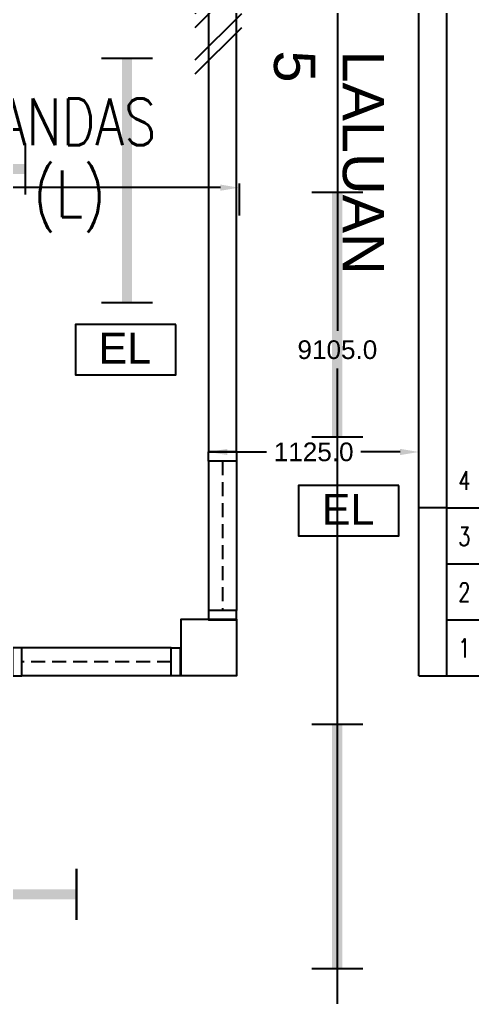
# Model space of a CAD drawing. Header units: inches. Extents: x -46 to 79554, y -41 to 101629.
# Drawn here: x 47827 to 50251, y 16381 to 21622 of the extents above; entities that cross this region are included whole.
import ezdxf
from ezdxf.enums import TextEntityAlignment as Align

# ---------------------------------------------------------------- set-up
doc = ezdxf.new("R2010")
doc.units = ezdxf.units.IN
doc.header["$MEASUREMENT"] = 0
doc.linetypes.add('HIDDEN', pattern=[0.375, 0.25, -0.125])
for name, color, linetype in [('A-COLUMN', 3, 'Continuous'), ('A-ROOMSYM', 3, 'Continuous'), ('A-STAIR', 2, 'Continuous'), ('A-SYM', 8, 'Continuous'), ('A-WALL', 1, 'Continuous'), ('A-WIN', 9, 'Continuous'), ('A-WLH', 7, 'Continuous'), ('EL LIGHT', 6, 'Continuous'), ('LAMP', 5, 'Continuous'), ('MEAS', 7, 'Continuous')]:
    doc.layers.add(name, color=color, linetype=linetype)
doc.styles.add('arial', font='arial.ttf')
doc.styles.add('ROMANS', font='romans.shx', dxfattribs={"width": 0.75, "height": 200})
doc.styles.get("Standard").update_dxf_attribs({"font": 'arial.ttf'})
doc.styles.add('style1', font='romans.shx', dxfattribs={"height": 750})
doc.dimstyles.get("Standard").update_dxf_attribs({"dimtxt": 100, "dimasz": 100, "dimexe": 150, "dimexo": 50, "dimgap": 50, "dimtad": 0, "dimtih": 1, "dimtoh": 1, "dimdec": 1, "dimzin": 0, "dimdsep": 46, "dimtxsty": 'Standard', "dimcen": 0.09, "dimadec": 0, "dimazin": 0, "dimtfac": 1, "dimtdec": 1, "dimtofl": 0, "dimtmove": 0, "dimatfit": 3, "dimfxl": 1, "dimtolj": 1, "dimtzin": 0, "dimarcsym": 0})

# ---------------------------------------------------------------- blocks, each defined once
blk = doc.blocks.new('A$C49831240')
at = {"layer": 'A-WLH', "color": 8}
for p, q in [((250, 575), (0, 325)), ((250, 500), (0, 250)), ((250, 325), (0, 75)), ((250, 250), (0, 0))]:
    blk.add_line(p, q, dxfattribs=at)
blk = doc.blocks.new('*D115')
at = {"layer": 'DEFPOINTS', "color": 0, "transparency": 16777216}
for p in [(42926.5, 20831), (49001.5, 20793.5), (42926.5, 20721)]:
    blk.add_point(p, dxfattribs=at)
at = {"layer": 'MEAS', "color": 0, "lineweight": -2, "transparency": 16777216}
for p, q in [((42926.5, 20781), (42926.5, 20571)), ((43026.5, 20721), (45706.3, 20721)), ((48901.5, 20721), (46221.7, 20721)), ((49001.5, 20743.5), (49001.5, 20571))]:
    blk.add_line(p, q, dxfattribs=at)
at = {"layer": 'MEAS', "color": 0, "transparency": 16777216}
for points in [[(43026.5, 20737.7), (43026.5, 20704.4), (42926.5, 20721)], [(48901.5, 20737.7), (48901.5, 20704.4), (49001.5, 20721)]]:
    blk.add_solid(points, dxfattribs=at)
at = {"layer": 'MEAS', "color": 0, "transparency": 16777216, "insert": (45964, 20721), "char_height": 100, "attachment_point": 5}
blk.add_mtext('\\A1;6075.0', dxfattribs=at)
blk = doc.blocks.new('*D164')
at = {"layer": 'DEFPOINTS', "color": 0, "transparency": 16777216}
for p in [(49383.7, 24404.4), (49383.7, 15299.4), (49528.2, 15299.4)]:
    blk.add_point(p, dxfattribs=at)
at = {"layer": 'MEAS', "color": 0, "lineweight": -2, "transparency": 16777216}
for p, q in [((49433.7, 24404.4), (49678.2, 24404.4)), ((49528.2, 24304.4), (49528.2, 19953)), ((49528.2, 15399.4), (49528.2, 19750.9)), ((49433.7, 15299.4), (49678.2, 15299.4))]:
    blk.add_line(p, q, dxfattribs=at)
at = {"layer": 'MEAS', "color": 0, "transparency": 16777216}
for points in [[(49511.5, 24304.4), (49544.8, 24304.4), (49528.2, 24404.4)], [(49511.5, 15399.4), (49544.8, 15399.4), (49528.2, 15299.4)]]:
    blk.add_solid(points, dxfattribs=at)
at = {"layer": 'MEAS', "color": 0, "transparency": 16777216, "insert": (49528.2, 19851.9), "char_height": 100, "attachment_point": 5}
blk.add_mtext('\\A1;9105.0', dxfattribs=at)
blk = doc.blocks.new('*D165')
at = {"layer": 'DEFPOINTS', "color": 0, "transparency": 16777216}
for p in [(48838.8, 19304.4), (49963.8, 19304.4), (49963.8, 19304.4)]:
    blk.add_point(p, dxfattribs=at)
at = {"layer": 'MEAS', "color": 0, "lineweight": -2, "transparency": 16777216}
for p, q in [((49963.8, 19354.4), (49963.8, 19454.4)), ((48938.8, 19304.4), (49148.6, 19304.4)), ((49863.8, 19304.4), (49654, 19304.4)), ((48838.8, 19254.4), (48838.8, 19154.4))]:
    blk.add_line(p, q, dxfattribs=at)
at = {"layer": 'MEAS', "color": 0, "transparency": 16777216}
for points in [[(48938.8, 19321.1), (48938.8, 19287.8), (48838.8, 19304.4)], [(49863.8, 19321.1), (49863.8, 19287.8), (49963.8, 19304.4)]]:
    blk.add_solid(points, dxfattribs=at)
at = {"layer": 'MEAS', "color": 0, "transparency": 16777216, "insert": (49401.3, 19304.4), "char_height": 100, "attachment_point": 5}
blk.add_mtext('\\A1;1125.0', dxfattribs=at)
blk = doc.blocks.new('YBC136')
at = {"layer": 'LAMP'}
for points, const_width in [([(-135000.8, 195525.6), (-135000.8, 195250.4)], 10.9), ([(-133690.5, 195525.6), (-133690.5, 195250.4)], 10.9), ([(-135000.8, 195388), (-133690.5, 195388)], 54.6)]:
    blk.add_lwpolyline(points, dxfattribs=dict(at, const_width=const_width))
blk = doc.blocks.new('*U265')
at = {"layer": 'LAMP', "rotation": 270}
blk.add_blockref('YBC136', (-195388, -134345.6, -5.5), dxfattribs=at)
blk = doc.blocks.new('*U266')
at = {"layer": 'LAMP', "color": 0, "linetype": 'ByBlock', "lineweight": -2, "transparency": 16777216}
for p in [(0, 2850), (0, 0)]:
    blk.add_blockref('*U265', p, dxfattribs=at)
blk = doc.blocks.new('*U270')
at = {"layer": 'LAMP'}
blk.add_blockref('YBC136', (134345.6, -195388, -5.5), dxfattribs=at)
blk = doc.blocks.new('*U271')
at = {"layer": 'LAMP', "color": 0, "linetype": 'ByBlock', "lineweight": -2, "transparency": 16777216}
for p in [(0, 0), (3000, 0)]:
    blk.add_blockref('*U270', p, dxfattribs=at)
blk = doc.blocks.new('EMERGENCY LIGHT')
at = {"layer": 'EL LIGHT', "color": 6}
blk.add_lwpolyline([(49517.9, 4899.8), (48981.4, 4899.8), (48981.4, 4629.5), (49517.9, 4629.5)], close=True, dxfattribs=at)
at = {"layer": 'EL LIGHT', "color": 6, "style": 'arial'}
blk.add_text('EL', height=164.84, dxfattribs=at).set_placement((49104.8, 4689.8))

msp = doc.modelspace()

# ---------------------------------------------------------------- linework, layer by layer
at = {"layer": 'A-COLUMN', "color": 8}
msp.add_lwpolyline([(48689.23, 18106.69), (48989.23, 18106.69), (48989.23, 18406.69), (48689.23, 18406.69)], close=True, dxfattribs=at)
at = {"layer": 'A-STAIR', "color": 8}
for p, q in [((50113.78, 18104.44), (50113.78, 39854.44)), ((49963.78, 18104.44), (49963.78, 27404.44)), ((50113.78, 19004.43), (49963.78, 19004.43)), ((50113.78, 19004.43), (51838.78, 19004.43)), ((50113.78, 18704.43), (51838.78, 18704.43)), ((50113.78, 18404.43), (51838.78, 18404.43)), ((49963.78, 18104.44), (51838.78, 18104.44))]:
    msp.add_line(p, q, dxfattribs=at)
at = {"layer": 'A-WALL', "color": 8}
for p, q in [((48838.78, 22079.44), (48838.78, 19304.44)), ((48988.78, 19304.44), (48988.78, 22079.44)), ((48988.78, 19304.44), (48838.78, 19304.44))]:
    msp.add_line(p, q, dxfattribs=at)
at = {"layer": 'A-WALL', "color": 8, "linetype": 'Continuous', "ltscale": 900}
for p, q in [((48988.78, 19304.44), (48838.78, 19304.44)), ((48988.78, 18404.44), (48838.78, 18404.44)), ((48688.78, 18104.44), (48688.78, 18254.44))]:
    msp.add_line(p, q, dxfattribs=at)
at = {"layer": 'A-WIN', "color": 8}
for p, q in [((48838.78, 19254.44), (48838.78, 18454.44)), ((48988.78, 19254.44), (48988.78, 18454.44)), ((48638.78, 18254.44), (47838.78, 18254.44)), ((48638.78, 18104.44), (47838.78, 18104.44))]:
    msp.add_line(p, q, dxfattribs=at)
at = {"layer": 'A-WIN', "color": 8, "linetype": 'HIDDEN', "ltscale": 300}
for p, q in [((48913.78, 19254.44), (48913.78, 18454.44)), ((48638.78, 18179.44), (47838.78, 18179.44))]:
    msp.add_line(p, q, dxfattribs=at)
at = {"layer": 'A-WIN', "color": 8, "linetype": 'Continuous'}
for points in [[(48838.78, 19254.44), (48838.78, 19304.44), (48988.78, 19304.44), (48988.78, 19254.44)], [(48838.78, 18454.44), (48838.78, 18404.44), (48988.78, 18404.44), (48988.78, 18454.44)], [(47838.78, 18254.44), (47788.78, 18254.44), (47788.78, 18104.44), (47838.78, 18104.44)], [(48638.78, 18254.44), (48688.78, 18254.44), (48688.78, 18104.44), (48638.78, 18104.44)]]:
    msp.add_lwpolyline(points, close=True, dxfattribs=at)

# ---------------------------------------------------------------- block references
at = {"layer": 'A-WLH', "color": 8}
msp.add_blockref('A$C49831240', (48764.27, 21328.37), dxfattribs=at)
at = {"layer": 'LAMP', "color": 0}
for name, p in [('*U266', (49527.28, 17189.96, -54.6)), ('EMERGENCY LIGHT', (-855.31, 15088.62)), ('EMERGENCY LIGHT', (339.32, 14224.91)), ('*U271', (44476.32, 16934, 5.46))]:
    msp.add_blockref(name, p, dxfattribs=at)
at = {"layer": 'LAMP', "rotation": 90}
msp.add_blockref('YBC136', (243789.77, 155104.65, 10.92), dxfattribs=at)
at = {"layer": 'LAMP'}
msp.add_blockref('YBC136', (181548.03, -174567.4), dxfattribs=at)

# ---------------------------------------------------------------- texts
at = {"layer": 'A-ROOMSYM', "color": 8, "style": 'style1', "width": 0.8}
for s, p in [('TANDAS', (48064.95, 20948.52)), ('(L)', (48093.87, 20563.6))]:
    msp.add_text(s, height=250, dxfattribs=at).set_placement(p, align=Align.CENTER)
at = {"layer": 'A-SYM', "color": 8, "linetype": 'HIDDEN', "ltscale": 500, "style": 'ROMANS', "width": 0.75}
for s, p in [('4', (50175.68, 19102.27)), ('3', (50175.68, 18802.27)), ('2', (50175.68, 18502.27)), ('1', (50175.68, 18202.27))]:
    msp.add_text(s, height=100, dxfattribs=at).set_placement(p)
at = {"layer": 'MEAS', "insert": (49778.36, 21456.19), "char_height": 221.098, "attachment_point": 1, "rotation": 270}
msp.add_mtext_dynamic_manual_height_columns('LALUAN 5', width=439.0684, gutter_width=1105.49, heights=[0], dxfattribs=at)

# ---------------------------------------------------------------- dimensions: what is measured, and where the dimension line sits
at = {"layer": 'MEAS'}
dim = msp.add_linear_dim(base=(49528.16, 15299.44), p1=(49383.75, 24404.44), p2=(49383.75, 15299.44), angle=90, dimstyle='Standard', dxfattribs=at)
dim.commit()
dim.dimension.update_dxf_attribs({"geometry": '*D164', "text_midpoint": (49528.16, 19851.94)})
for base, p1, p2, picture, middle in [((42926.48, 20721.03), (49001.48, 20793.47), (42926.48, 20830.97), '*D115', (45963.98, 20721.03)), ((49963.78, 19304.44), (48838.78, 19304.44), (49963.78, 19304.44), '*D165', (49401.28, 19304.44))]:
    dim = msp.add_linear_dim(base=base, p1=p1, p2=p2, dimstyle='Standard', dxfattribs=at)
    dim.commit()
    dim.dimension.update_dxf_attribs({"geometry": picture, "text_midpoint": middle})

doc.saveas('drawing.dxf')
